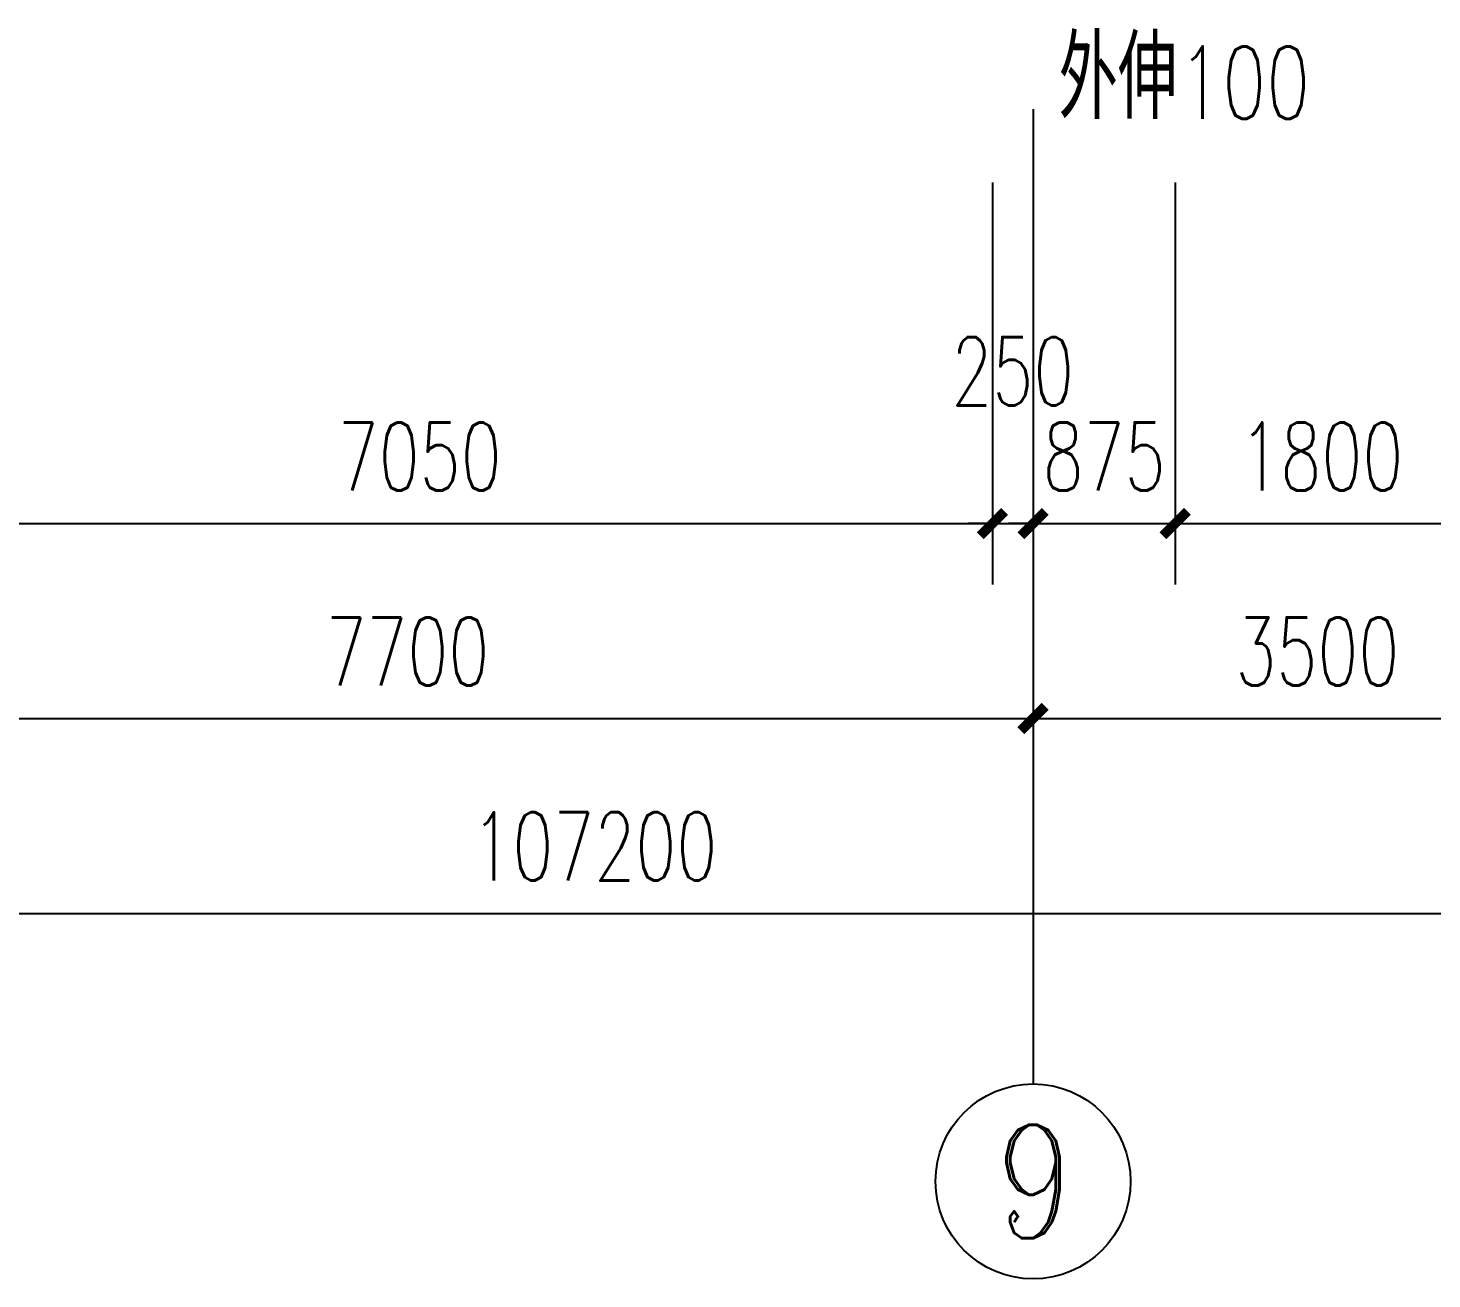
# Model space of a CAD drawing. Extents: x 0 to 2972856, y -1269770 to 0.
# Drawn here: x 2724971 to 2733611, y -1101156 to -1093456 of the extents above; entities that cross this region are included whole.
import ezdxf
from ezdxf.enums import TextEntityAlignment as Align

# ---------------------------------------------------------------- set-up
doc = ezdxf.new("R2010")
doc.units = 0
doc.header["$LTSCALE"] = 1000
doc.header["$PDSIZE"] = 50
doc.layers.add('1-建筑底图', color=8, linetype='Continuous')
doc.layers.add('AXIS_TEXT', color=7, linetype='Continuous')
doc.styles.add('_TCH_AXIS', font='COMPLEX', dxfattribs={"bigfont": 'GBCBIG'})
doc.styles.add('_TCH_DIM', font='SIMPLEX', dxfattribs={"bigfont": 'GBCBIG'})
doc.styles.add('A_DIM_T3', font='SIMPLEX', dxfattribs={"width": 0.7, "bigfont": 'HZ'})
doc.styles.add('COMPLEX', font='COMPLEX')
doc.dimstyles.new('_TCH_ARCH&&150', dxfattribs={"dimtxt": 420, "dimasz": 150, "dimexe": 375, "dimexo": 450, "dimgap": 202.5, "dimtad": 1, "dimdec": 0, "dimzin": 0, "dimdsep": 46, "dimtxsty": 'A_DIM_T3', "dimblk": 'ARCHTICK', "dimcen": 0.09, "dimclrt": 7, "dimazin": 2, "dimtfac": 1, "dimtdec": 0, "dimtix": 1, "dimtmove": 2, "dimatfit": 3, "dimfxl": 150, "dimtolj": 1, "dimtzin": 0, "dimarcsym": 0})

# ---------------------------------------------------------------- blocks, each defined once
blk = doc.blocks.new('_ArchTick')
at = {"color": 0, "linetype": 'ByBlock', "const_width": 0.4}
blk.add_lwpolyline([(-0.5, -0.5), (0.5, 0.5)], dxfattribs=at)
blk = doc.blocks.new('*D240')
at = {"layer": '1-建筑底图', "color": 0, "lineweight": -2, "transparency": 16777216}
for p, q in [((-600, -4450), (-600, -9325)), ((106600, -4450), (106600, -9325)), ((-600, -8950), (106600, -8950))]:
    blk.add_line(p, q, dxfattribs=at)
at = {"layer": 'Defpoints', "color": 0, "transparency": 16777216}
for p in [(-600, -4000), (106600, -4000), (106600, -8950)]:
    blk.add_point(p, dxfattribs=at)
at = {"layer": '1-建筑底图', "color": 0, "lineweight": -2, "transparency": 16777216, "xscale": 150, "yscale": 150, "zscale": 150, "rotation": 180}
blk.add_blockref('_ArchTick', (-600, -8950), dxfattribs=at)
at = {"layer": '1-建筑底图', "color": 0, "lineweight": -2, "transparency": 16777216, "xscale": 150, "yscale": 150, "zscale": 150}
blk.add_blockref('_ArchTick', (106600, -8950), dxfattribs=at)
at = {"layer": '1-建筑底图', "color": 7, "transparency": 16777216, "insert": (53000, -8537.5), "char_height": 420, "attachment_point": 5, "style": 'A_DIM_T3'}
blk.add_mtext('\\A1;107200', dxfattribs=at)
blk = doc.blocks.new('*D249')
at = {"layer": '1-建筑底图', "color": 0, "lineweight": -2, "transparency": 16777216}
for p, q in [((48000, -4450), (48000, -8125)), ((55700, -4450), (55700, -8125)), ((48000, -7750), (55700, -7750))]:
    blk.add_line(p, q, dxfattribs=at)
at = {"layer": 'Defpoints', "color": 0, "transparency": 16777216}
for p in [(48000, -4000), (55700, -4000), (55700, -7750)]:
    blk.add_point(p, dxfattribs=at)
at = {"layer": '1-建筑底图', "color": 0, "lineweight": -2, "transparency": 16777216, "xscale": 150, "yscale": 150, "zscale": 150, "rotation": 180}
blk.add_blockref('_ArchTick', (48000, -7750), dxfattribs=at)
at = {"layer": '1-建筑底图', "color": 0, "lineweight": -2, "transparency": 16777216, "xscale": 150, "yscale": 150, "zscale": 150}
blk.add_blockref('_ArchTick', (55700, -7750), dxfattribs=at)
at = {"layer": '1-建筑底图', "color": 7, "transparency": 16777216, "insert": (51850, -7337.5), "char_height": 420, "attachment_point": 5, "style": 'A_DIM_T3'}
blk.add_mtext('\\A1;7700', dxfattribs=at)
blk = doc.blocks.new('*D250')
at = {"layer": '1-建筑底图', "color": 0, "lineweight": -2, "transparency": 16777216}
for p, q in [((55700, -4450), (55700, -8125)), ((59200, -4450), (59200, -8125)), ((55700, -7750), (59200, -7750))]:
    blk.add_line(p, q, dxfattribs=at)
at = {"layer": 'Defpoints', "color": 0, "transparency": 16777216}
for p in [(55700, -4000), (59200, -4000), (59200, -7750)]:
    blk.add_point(p, dxfattribs=at)
at = {"layer": '1-建筑底图', "color": 0, "lineweight": -2, "transparency": 16777216, "xscale": 150, "yscale": 150, "zscale": 150, "rotation": 180}
blk.add_blockref('_ArchTick', (55700, -7750), dxfattribs=at)
at = {"layer": '1-建筑底图', "color": 0, "lineweight": -2, "transparency": 16777216, "xscale": 150, "yscale": 150, "zscale": 150}
blk.add_blockref('_ArchTick', (59200, -7750), dxfattribs=at)
at = {"layer": '1-建筑底图', "color": 7, "transparency": 16777216, "insert": (57450, -7337.5), "char_height": 420, "attachment_point": 5, "style": 'A_DIM_T3'}
blk.add_mtext('\\A1;3500', dxfattribs=at)
blk = doc.blocks.new('*D398')
at = {"layer": '1-建筑底图', "color": 0, "lineweight": -2, "transparency": 16777216}
for p, q in [((56575, -4450), (56575, -6925)), ((58375, -4450), (58375, -6925)), ((56575, -6550), (58375, -6550))]:
    blk.add_line(p, q, dxfattribs=at)
at = {"layer": 'Defpoints', "color": 0, "transparency": 16777216}
for p in [(56575, -4000), (58375, -4000), (58375, -6550)]:
    blk.add_point(p, dxfattribs=at)
at = {"layer": '1-建筑底图', "color": 0, "lineweight": -2, "transparency": 16777216, "xscale": 150, "yscale": 150, "zscale": 150, "rotation": 180}
blk.add_blockref('_ArchTick', (56575, -6550), dxfattribs=at)
at = {"layer": '1-建筑底图', "color": 0, "lineweight": -2, "transparency": 16777216, "xscale": 150, "yscale": 150, "zscale": 150}
blk.add_blockref('_ArchTick', (58375, -6550), dxfattribs=at)
at = {"layer": '1-建筑底图', "color": 7, "transparency": 16777216, "insert": (57475, -6137.5), "char_height": 420, "attachment_point": 5, "style": 'A_DIM_T3'}
blk.add_mtext('\\A1;1800', dxfattribs=at)
blk = doc.blocks.new('*D399')
at = {"layer": '1-建筑底图', "color": 0, "lineweight": -2, "transparency": 16777216}
for p, q in [((55700, -4450), (55700, -6925)), ((56575, -4450), (56575, -6925)), ((55700, -6550), (55550, -6550)), ((55700, -6550), (56575, -6550)), ((56575, -6550), (56725, -6550))]:
    blk.add_line(p, q, dxfattribs=at)
at = {"layer": 'Defpoints', "color": 0, "transparency": 16777216}
for p in [(55700, -4000), (56575, -4000), (56575, -6550)]:
    blk.add_point(p, dxfattribs=at)
at = {"layer": '1-建筑底图', "color": 0, "lineweight": -2, "transparency": 16777216, "xscale": 150, "yscale": 150, "zscale": 150}
blk.add_blockref('_ArchTick', (55700, -6550), dxfattribs=at)
at = {"layer": '1-建筑底图', "color": 0, "lineweight": -2, "transparency": 16777216, "xscale": 150, "yscale": 150, "zscale": 150, "rotation": 180}
blk.add_blockref('_ArchTick', (56575, -6550), dxfattribs=at)
at = {"layer": '1-建筑底图', "color": 7, "transparency": 16777216, "insert": (56137.5, -6137.5), "char_height": 420, "attachment_point": 5, "style": 'A_DIM_T3'}
blk.add_mtext('\\A1;875', dxfattribs=at)
blk = doc.blocks.new('*D400')
at = {"layer": '1-建筑底图', "color": 0, "lineweight": -2, "transparency": 16777216}
for p, q in [((55450, -4450), (55450, -6925)), ((55700, -4450), (55700, -6925)), ((55450, -6550), (55300, -6550)), ((55450, -6550), (55700, -6550)), ((55700, -6550), (55850, -6550))]:
    blk.add_line(p, q, dxfattribs=at)
at = {"layer": 'Defpoints', "color": 0, "transparency": 16777216}
for p in [(55450, -4000), (55700, -4000), (55700, -6550)]:
    blk.add_point(p, dxfattribs=at)
at = {"layer": '1-建筑底图', "color": 0, "lineweight": -2, "transparency": 16777216, "xscale": 150, "yscale": 150, "zscale": 150}
blk.add_blockref('_ArchTick', (55450, -6550), dxfattribs=at)
at = {"layer": '1-建筑底图', "color": 0, "lineweight": -2, "transparency": 16777216, "xscale": 150, "yscale": 150, "zscale": 150, "rotation": 180}
blk.add_blockref('_ArchTick', (55700, -6550), dxfattribs=at)
at = {"layer": '1-建筑底图', "color": 7, "transparency": 16777216, "insert": (55575, -5612.5), "char_height": 420, "attachment_point": 5, "style": 'A_DIM_T3'}
blk.add_mtext('\\A1;250', dxfattribs=at)
blk = doc.blocks.new('*D401')
at = {"layer": '1-建筑底图', "color": 0, "lineweight": -2, "transparency": 16777216}
for p, q in [((48400, -4450), (48400, -6925)), ((55450, -4450), (55450, -6925)), ((48400, -6550), (55450, -6550))]:
    blk.add_line(p, q, dxfattribs=at)
at = {"layer": 'Defpoints', "color": 0, "transparency": 16777216}
for p in [(48400, -4000), (55450, -4000), (55450, -6550)]:
    blk.add_point(p, dxfattribs=at)
at = {"layer": '1-建筑底图', "color": 0, "lineweight": -2, "transparency": 16777216, "xscale": 150, "yscale": 150, "zscale": 150, "rotation": 180}
blk.add_blockref('_ArchTick', (48400, -6550), dxfattribs=at)
at = {"layer": '1-建筑底图', "color": 0, "lineweight": -2, "transparency": 16777216, "xscale": 150, "yscale": 150, "zscale": 150}
blk.add_blockref('_ArchTick', (55450, -6550), dxfattribs=at)
at = {"layer": '1-建筑底图', "color": 7, "transparency": 16777216, "insert": (51925, -6137.5), "char_height": 420, "attachment_point": 5, "style": 'A_DIM_T3'}
blk.add_mtext('\\A1;7050', dxfattribs=at)
blk = doc.blocks.new('*D855')
at = {"layer": '1-建筑底图', "color": 0, "lineweight": -2, "transparency": 16777216}
for p, q in [((-600, -4450), (-600, -9325)), ((106600, -4450), (106600, -9325)), ((-600, -8950), (106600, -8950))]:
    blk.add_line(p, q, dxfattribs=at)
at = {"layer": 'Defpoints', "color": 0, "transparency": 16777216}
for p in [(-600, -4000), (106600, -4000), (106600, -8950)]:
    blk.add_point(p, dxfattribs=at)
at = {"layer": '1-建筑底图', "color": 0, "lineweight": -2, "transparency": 16777216, "xscale": 150, "yscale": 150, "zscale": 150, "rotation": 180}
blk.add_blockref('_ArchTick', (-600, -8950), dxfattribs=at)
at = {"layer": '1-建筑底图', "color": 0, "lineweight": -2, "transparency": 16777216, "xscale": 150, "yscale": 150, "zscale": 150}
blk.add_blockref('_ArchTick', (106600, -8950), dxfattribs=at)
at = {"layer": '1-建筑底图', "color": 7, "transparency": 16777216, "insert": (53000, -8537.5), "char_height": 420, "attachment_point": 5, "style": 'A_DIM_T3'}
blk.add_mtext('\\A1;107200', dxfattribs=at)
blk = doc.blocks.new('*D864')
at = {"layer": '1-建筑底图', "color": 0, "lineweight": -2, "transparency": 16777216}
for p, q in [((48000, -4450), (48000, -8125)), ((55700, -4450), (55700, -8125)), ((48000, -7750), (55700, -7750))]:
    blk.add_line(p, q, dxfattribs=at)
at = {"layer": 'Defpoints', "color": 0, "transparency": 16777216}
for p in [(48000, -4000), (55700, -4000), (55700, -7750)]:
    blk.add_point(p, dxfattribs=at)
at = {"layer": '1-建筑底图', "color": 0, "lineweight": -2, "transparency": 16777216, "xscale": 150, "yscale": 150, "zscale": 150, "rotation": 180}
blk.add_blockref('_ArchTick', (48000, -7750), dxfattribs=at)
at = {"layer": '1-建筑底图', "color": 0, "lineweight": -2, "transparency": 16777216, "xscale": 150, "yscale": 150, "zscale": 150}
blk.add_blockref('_ArchTick', (55700, -7750), dxfattribs=at)
at = {"layer": '1-建筑底图', "color": 7, "transparency": 16777216, "insert": (51850, -7337.5), "char_height": 420, "attachment_point": 5, "style": 'A_DIM_T3'}
blk.add_mtext('\\A1;7700', dxfattribs=at)
blk = doc.blocks.new('*D865')
at = {"layer": '1-建筑底图', "color": 0, "lineweight": -2, "transparency": 16777216}
for p, q in [((55700, -4450), (55700, -8125)), ((59200, -4450), (59200, -8125)), ((55700, -7750), (59200, -7750))]:
    blk.add_line(p, q, dxfattribs=at)
at = {"layer": 'Defpoints', "color": 0, "transparency": 16777216}
for p in [(55700, -4000), (59200, -4000), (59200, -7750)]:
    blk.add_point(p, dxfattribs=at)
at = {"layer": '1-建筑底图', "color": 0, "lineweight": -2, "transparency": 16777216, "xscale": 150, "yscale": 150, "zscale": 150, "rotation": 180}
blk.add_blockref('_ArchTick', (55700, -7750), dxfattribs=at)
at = {"layer": '1-建筑底图', "color": 0, "lineweight": -2, "transparency": 16777216, "xscale": 150, "yscale": 150, "zscale": 150}
blk.add_blockref('_ArchTick', (59200, -7750), dxfattribs=at)
at = {"layer": '1-建筑底图', "color": 7, "transparency": 16777216, "insert": (57450, -7337.5), "char_height": 420, "attachment_point": 5, "style": 'A_DIM_T3'}
blk.add_mtext('\\A1;3500', dxfattribs=at)
blk = doc.blocks.new('*D1013')
at = {"layer": '1-建筑底图', "color": 0, "lineweight": -2, "transparency": 16777216}
for p, q in [((56575, -4450), (56575, -6925)), ((58375, -4450), (58375, -6925)), ((56575, -6550), (58375, -6550))]:
    blk.add_line(p, q, dxfattribs=at)
at = {"layer": 'Defpoints', "color": 0, "transparency": 16777216}
for p in [(56575, -4000), (58375, -4000), (58375, -6550)]:
    blk.add_point(p, dxfattribs=at)
at = {"layer": '1-建筑底图', "color": 0, "lineweight": -2, "transparency": 16777216, "xscale": 150, "yscale": 150, "zscale": 150, "rotation": 180}
blk.add_blockref('_ArchTick', (56575, -6550), dxfattribs=at)
at = {"layer": '1-建筑底图', "color": 0, "lineweight": -2, "transparency": 16777216, "xscale": 150, "yscale": 150, "zscale": 150}
blk.add_blockref('_ArchTick', (58375, -6550), dxfattribs=at)
at = {"layer": '1-建筑底图', "color": 7, "transparency": 16777216, "insert": (57475, -6137.5), "char_height": 420, "attachment_point": 5, "style": 'A_DIM_T3'}
blk.add_mtext('\\A1;1800', dxfattribs=at)
blk = doc.blocks.new('*D1014')
at = {"layer": '1-建筑底图', "color": 0, "lineweight": -2, "transparency": 16777216}
for p, q in [((55700, -4450), (55700, -6925)), ((56575, -4450), (56575, -6925)), ((55700, -6550), (55550, -6550)), ((55700, -6550), (56575, -6550)), ((56575, -6550), (56725, -6550))]:
    blk.add_line(p, q, dxfattribs=at)
at = {"layer": 'Defpoints', "color": 0, "transparency": 16777216}
for p in [(55700, -4000), (56575, -4000), (56575, -6550)]:
    blk.add_point(p, dxfattribs=at)
at = {"layer": '1-建筑底图', "color": 0, "lineweight": -2, "transparency": 16777216, "xscale": 150, "yscale": 150, "zscale": 150}
blk.add_blockref('_ArchTick', (55700, -6550), dxfattribs=at)
at = {"layer": '1-建筑底图', "color": 0, "lineweight": -2, "transparency": 16777216, "xscale": 150, "yscale": 150, "zscale": 150, "rotation": 180}
blk.add_blockref('_ArchTick', (56575, -6550), dxfattribs=at)
at = {"layer": '1-建筑底图', "color": 7, "transparency": 16777216, "insert": (56137.5, -6137.5), "char_height": 420, "attachment_point": 5, "style": 'A_DIM_T3'}
blk.add_mtext('\\A1;875', dxfattribs=at)
blk = doc.blocks.new('*D1015')
at = {"layer": '1-建筑底图', "color": 0, "lineweight": -2, "transparency": 16777216}
for p, q in [((55450, -4450), (55450, -6925)), ((55700, -4450), (55700, -6925)), ((55450, -6550), (55300, -6550)), ((55450, -6550), (55700, -6550)), ((55700, -6550), (55850, -6550))]:
    blk.add_line(p, q, dxfattribs=at)
at = {"layer": 'Defpoints', "color": 0, "transparency": 16777216}
for p in [(55450, -4000), (55700, -4000), (55700, -6550)]:
    blk.add_point(p, dxfattribs=at)
at = {"layer": '1-建筑底图', "color": 0, "lineweight": -2, "transparency": 16777216, "xscale": 150, "yscale": 150, "zscale": 150}
blk.add_blockref('_ArchTick', (55450, -6550), dxfattribs=at)
at = {"layer": '1-建筑底图', "color": 0, "lineweight": -2, "transparency": 16777216, "xscale": 150, "yscale": 150, "zscale": 150, "rotation": 180}
blk.add_blockref('_ArchTick', (55700, -6550), dxfattribs=at)
at = {"layer": '1-建筑底图', "color": 7, "transparency": 16777216, "insert": (55575, -5612.5), "char_height": 420, "attachment_point": 5, "style": 'A_DIM_T3'}
blk.add_mtext('\\A1;250', dxfattribs=at)
blk = doc.blocks.new('*D1016')
at = {"layer": '1-建筑底图', "color": 0, "lineweight": -2, "transparency": 16777216}
for p, q in [((48400, -4450), (48400, -6925)), ((55450, -4450), (55450, -6925)), ((48400, -6550), (55450, -6550))]:
    blk.add_line(p, q, dxfattribs=at)
at = {"layer": 'Defpoints', "color": 0, "transparency": 16777216}
for p in [(48400, -4000), (55450, -4000), (55450, -6550)]:
    blk.add_point(p, dxfattribs=at)
at = {"layer": '1-建筑底图', "color": 0, "lineweight": -2, "transparency": 16777216, "xscale": 150, "yscale": 150, "zscale": 150, "rotation": 180}
blk.add_blockref('_ArchTick', (48400, -6550), dxfattribs=at)
at = {"layer": '1-建筑底图', "color": 0, "lineweight": -2, "transparency": 16777216, "xscale": 150, "yscale": 150, "zscale": 150}
blk.add_blockref('_ArchTick', (55450, -6550), dxfattribs=at)
at = {"layer": '1-建筑底图', "color": 7, "transparency": 16777216, "insert": (51925, -6137.5), "char_height": 420, "attachment_point": 5, "style": 'A_DIM_T3'}
blk.add_mtext('\\A1;7050', dxfattribs=at)
blk = doc.blocks.new('_AXISO')
blk.add_circle((0, 0), 0.5)
at = {"layer": 'AXIS_TEXT', "style": 'COMPLEX', "width": 1.041667}
blk.add_attdef('A', text='', height=0.56, dxfattribs=at).set_placement((-0.25, -0.28), (0.25, -0.28), align=Align.FIT)
blk = doc.blocks.new('*D458')
at = {"layer": '1-建筑底图', "color": 0, "lineweight": -2, "transparency": 16777216}
for p, q in [((-600, -4450), (-600, -9325)), ((106600, -4450), (106600, -9325)), ((-600, -8950), (106600, -8950))]:
    blk.add_line(p, q, dxfattribs=at)
at = {"layer": 'Defpoints', "color": 0, "transparency": 16777216}
for p in [(-600, -4000), (106600, -4000), (106600, -8950)]:
    blk.add_point(p, dxfattribs=at)
at = {"layer": '1-建筑底图', "color": 0, "lineweight": -2, "transparency": 16777216, "xscale": 150, "yscale": 150, "zscale": 150, "rotation": 180}
blk.add_blockref('_ArchTick', (-600, -8950), dxfattribs=at)
at = {"layer": '1-建筑底图', "color": 0, "lineweight": -2, "transparency": 16777216, "xscale": 150, "yscale": 150, "zscale": 150}
blk.add_blockref('_ArchTick', (106600, -8950), dxfattribs=at)
at = {"layer": '1-建筑底图', "color": 7, "transparency": 16777216, "insert": (53000, -8537.5), "char_height": 420, "attachment_point": 5, "style": 'A_DIM_T3'}
blk.add_mtext('\\A1;107200', dxfattribs=at)
blk = doc.blocks.new('*D467')
at = {"layer": '1-建筑底图', "color": 0, "lineweight": -2, "transparency": 16777216}
for p, q in [((48000, -4450), (48000, -8125)), ((55700, -4450), (55700, -8125)), ((48000, -7750), (55700, -7750))]:
    blk.add_line(p, q, dxfattribs=at)
at = {"layer": 'Defpoints', "color": 0, "transparency": 16777216}
for p in [(48000, -4000), (55700, -4000), (55700, -7750)]:
    blk.add_point(p, dxfattribs=at)
at = {"layer": '1-建筑底图', "color": 0, "lineweight": -2, "transparency": 16777216, "xscale": 150, "yscale": 150, "zscale": 150, "rotation": 180}
blk.add_blockref('_ArchTick', (48000, -7750), dxfattribs=at)
at = {"layer": '1-建筑底图', "color": 0, "lineweight": -2, "transparency": 16777216, "xscale": 150, "yscale": 150, "zscale": 150}
blk.add_blockref('_ArchTick', (55700, -7750), dxfattribs=at)
at = {"layer": '1-建筑底图', "color": 7, "transparency": 16777216, "insert": (51850, -7337.5), "char_height": 420, "attachment_point": 5, "style": 'A_DIM_T3'}
blk.add_mtext('\\A1;7700', dxfattribs=at)
blk = doc.blocks.new('*D468')
at = {"layer": '1-建筑底图', "color": 0, "lineweight": -2, "transparency": 16777216}
for p, q in [((55700, -4450), (55700, -8125)), ((59200, -4450), (59200, -8125)), ((55700, -7750), (59200, -7750))]:
    blk.add_line(p, q, dxfattribs=at)
at = {"layer": 'Defpoints', "color": 0, "transparency": 16777216}
for p in [(55700, -4000), (59200, -4000), (59200, -7750)]:
    blk.add_point(p, dxfattribs=at)
at = {"layer": '1-建筑底图', "color": 0, "lineweight": -2, "transparency": 16777216, "xscale": 150, "yscale": 150, "zscale": 150, "rotation": 180}
blk.add_blockref('_ArchTick', (55700, -7750), dxfattribs=at)
at = {"layer": '1-建筑底图', "color": 0, "lineweight": -2, "transparency": 16777216, "xscale": 150, "yscale": 150, "zscale": 150}
blk.add_blockref('_ArchTick', (59200, -7750), dxfattribs=at)
at = {"layer": '1-建筑底图', "color": 7, "transparency": 16777216, "insert": (57450, -7337.5), "char_height": 420, "attachment_point": 5, "style": 'A_DIM_T3'}
blk.add_mtext('\\A1;3500', dxfattribs=at)
blk = doc.blocks.new('*D616')
at = {"layer": '1-建筑底图', "color": 0, "lineweight": -2, "transparency": 16777216}
for p, q in [((56575, -4450), (56575, -6925)), ((58375, -4450), (58375, -6925)), ((56575, -6550), (58375, -6550))]:
    blk.add_line(p, q, dxfattribs=at)
at = {"layer": 'Defpoints', "color": 0, "transparency": 16777216}
for p in [(56575, -4000), (58375, -4000), (58375, -6550)]:
    blk.add_point(p, dxfattribs=at)
at = {"layer": '1-建筑底图', "color": 0, "lineweight": -2, "transparency": 16777216, "xscale": 150, "yscale": 150, "zscale": 150, "rotation": 180}
blk.add_blockref('_ArchTick', (56575, -6550), dxfattribs=at)
at = {"layer": '1-建筑底图', "color": 0, "lineweight": -2, "transparency": 16777216, "xscale": 150, "yscale": 150, "zscale": 150}
blk.add_blockref('_ArchTick', (58375, -6550), dxfattribs=at)
at = {"layer": '1-建筑底图', "color": 7, "transparency": 16777216, "insert": (57475, -6137.5), "char_height": 420, "attachment_point": 5, "style": 'A_DIM_T3'}
blk.add_mtext('\\A1;1800', dxfattribs=at)
blk = doc.blocks.new('*D617')
at = {"layer": '1-建筑底图', "color": 0, "lineweight": -2, "transparency": 16777216}
for p, q in [((55700, -4450), (55700, -6925)), ((56575, -4450), (56575, -6925)), ((55700, -6550), (55550, -6550)), ((55700, -6550), (56575, -6550)), ((56575, -6550), (56725, -6550))]:
    blk.add_line(p, q, dxfattribs=at)
at = {"layer": 'Defpoints', "color": 0, "transparency": 16777216}
for p in [(55700, -4000), (56575, -4000), (56575, -6550)]:
    blk.add_point(p, dxfattribs=at)
at = {"layer": '1-建筑底图', "color": 0, "lineweight": -2, "transparency": 16777216, "xscale": 150, "yscale": 150, "zscale": 150}
blk.add_blockref('_ArchTick', (55700, -6550), dxfattribs=at)
at = {"layer": '1-建筑底图', "color": 0, "lineweight": -2, "transparency": 16777216, "xscale": 150, "yscale": 150, "zscale": 150, "rotation": 180}
blk.add_blockref('_ArchTick', (56575, -6550), dxfattribs=at)
at = {"layer": '1-建筑底图', "color": 7, "transparency": 16777216, "insert": (56137.5, -6137.5), "char_height": 420, "attachment_point": 5, "style": 'A_DIM_T3'}
blk.add_mtext('\\A1;875', dxfattribs=at)
blk = doc.blocks.new('*D618')
at = {"layer": '1-建筑底图', "color": 0, "lineweight": -2, "transparency": 16777216}
for p, q in [((55450, -4450), (55450, -6925)), ((55700, -4450), (55700, -6925)), ((55450, -6550), (55300, -6550)), ((55450, -6550), (55700, -6550)), ((55700, -6550), (55850, -6550))]:
    blk.add_line(p, q, dxfattribs=at)
at = {"layer": 'Defpoints', "color": 0, "transparency": 16777216}
for p in [(55450, -4000), (55700, -4000), (55700, -6550)]:
    blk.add_point(p, dxfattribs=at)
at = {"layer": '1-建筑底图', "color": 0, "lineweight": -2, "transparency": 16777216, "xscale": 150, "yscale": 150, "zscale": 150}
blk.add_blockref('_ArchTick', (55450, -6550), dxfattribs=at)
at = {"layer": '1-建筑底图', "color": 0, "lineweight": -2, "transparency": 16777216, "xscale": 150, "yscale": 150, "zscale": 150, "rotation": 180}
blk.add_blockref('_ArchTick', (55700, -6550), dxfattribs=at)
at = {"layer": '1-建筑底图', "color": 7, "transparency": 16777216, "insert": (55575, -5612.5), "char_height": 420, "attachment_point": 5, "style": 'A_DIM_T3'}
blk.add_mtext('\\A1;250', dxfattribs=at)
blk = doc.blocks.new('*D619')
at = {"layer": '1-建筑底图', "color": 0, "lineweight": -2, "transparency": 16777216}
for p, q in [((48400, -4450), (48400, -6925)), ((55450, -4450), (55450, -6925)), ((48400, -6550), (55450, -6550))]:
    blk.add_line(p, q, dxfattribs=at)
at = {"layer": 'Defpoints', "color": 0, "transparency": 16777216}
for p in [(48400, -4000), (55450, -4000), (55450, -6550)]:
    blk.add_point(p, dxfattribs=at)
at = {"layer": '1-建筑底图', "color": 0, "lineweight": -2, "transparency": 16777216, "xscale": 150, "yscale": 150, "zscale": 150, "rotation": 180}
blk.add_blockref('_ArchTick', (48400, -6550), dxfattribs=at)
at = {"layer": '1-建筑底图', "color": 0, "lineweight": -2, "transparency": 16777216, "xscale": 150, "yscale": 150, "zscale": 150}
blk.add_blockref('_ArchTick', (55450, -6550), dxfattribs=at)
at = {"layer": '1-建筑底图', "color": 7, "transparency": 16777216, "insert": (51925, -6137.5), "char_height": 420, "attachment_point": 5, "style": 'A_DIM_T3'}
blk.add_mtext('\\A1;7050', dxfattribs=at)
blk = doc.blocks.new('1-二层建筑底图')
at = {"layer": '1-建筑底图'}
blk.add_line((55700, -4000), (55700, -10000), dxfattribs=at)
ref = blk.add_blockref('_AXISO', (55700, -10600), dxfattribs=dict(at, xscale=1200, yscale=1200, zscale=1200))
ref.add_attrib('A', '9', dxfattribs={"layer": 'AXIS_TEXT', "height": 698.9, "style": '_TCH_AXIS'}).set_placement((55467, -10949.5), (55933, -10949.5), align=Align.FIT)
at = {"layer": '1-建筑底图', "color": 7, "style": '_TCH_DIM'}
blk.add_text('外伸', height=506.38, dxfattribs=at).set_placement((55857.5, -4059.5))
at = {"layer": '1-建筑底图', "color": 7, "style": '_TCH_DIM', "width": 0.705882}
blk.add_text('100', height=446.25, dxfattribs=at).set_placement((56594.7, -4059.5))
at = {"layer": '1-建筑底图'}
for p1, p2, distance, picture, middle in [((-600, -4000), (106600, -4000), -4950, '*D240', (53000, -8537.5)), ((-600, -4000), (106600, -4000), -4950, '*D855', (53000, -8537.5)), ((-600, -4000), (106600, -4000), -4950, '*D458', (53000, -8537.5)), ((48000, -4000), (55700, -4000), -3750, '*D249', (51850, -7337.5)), ((48000, -4000), (55700, -4000), -3750, '*D864', (51850, -7337.5)), ((48000, -4000), (55700, -4000), -3750, '*D467', (51850, -7337.5)), ((48400, -4000), (55450, -4000), -2550, '*D401', (51925, -6137.5)), ((48400, -4000), (55450, -4000), -2550, '*D1016', (51925, -6137.5)), ((48400, -4000), (55450, -4000), -2550, '*D619', (51925, -6137.5)), ((55700, -4000), (56575, -4000), -2550, '*D399', (56137.5, -6137.5)), ((55700, -4000), (56575, -4000), -2550, '*D1014', (56137.5, -6137.5)), ((55700, -4000), (56575, -4000), -2550, '*D617', (56137.5, -6137.5)), ((55700, -4000), (59200, -4000), -3750, '*D250', (57450, -7337.5)), ((55700, -4000), (59200, -4000), -3750, '*D865', (57450, -7337.5)), ((55700, -4000), (59200, -4000), -3750, '*D468', (57450, -7337.5)), ((56575, -4000), (58375, -4000), -2550, '*D398', (57475, -6137.5)), ((56575, -4000), (58375, -4000), -2550, '*D1013', (57475, -6137.5)), ((56575, -4000), (58375, -4000), -2550, '*D616', (57475, -6137.5))]:
    dim = blk.add_aligned_dim(p1=p1, p2=p2, distance=distance, dimstyle='_TCH_ARCH&&150', dxfattribs=at)
    dim.commit()
    dim.dimension.update_dxf_attribs({"geometry": picture, "text_midpoint": middle})
for picture in ['*D400', '*D1015', '*D618']:
    dim = blk.add_linear_dim(base=(55700, -6550), p1=(55450, -4000), p2=(55700, -4000), angle=0, dimstyle='_TCH_ARCH&&150', dxfattribs=at)
    dim.commit()
    dim.dimension.update_dxf_attribs({"geometry": picture, "text_midpoint": (55575, -5612.5), "dimtype": 161})

msp = doc.modelspace()

# ---------------------------------------------------------------- block references
at = {"layer": '1-建筑底图', "linetype": 'ByBlock'}
msp.add_blockref('1-二层建筑底图', (2675455.9, -1089955.7), dxfattribs=at)
msp.add_blockref('1-二层建筑底图', (2675455.9, -1089955.7), dxfattribs=at)

doc.saveas('drawing.dxf')
